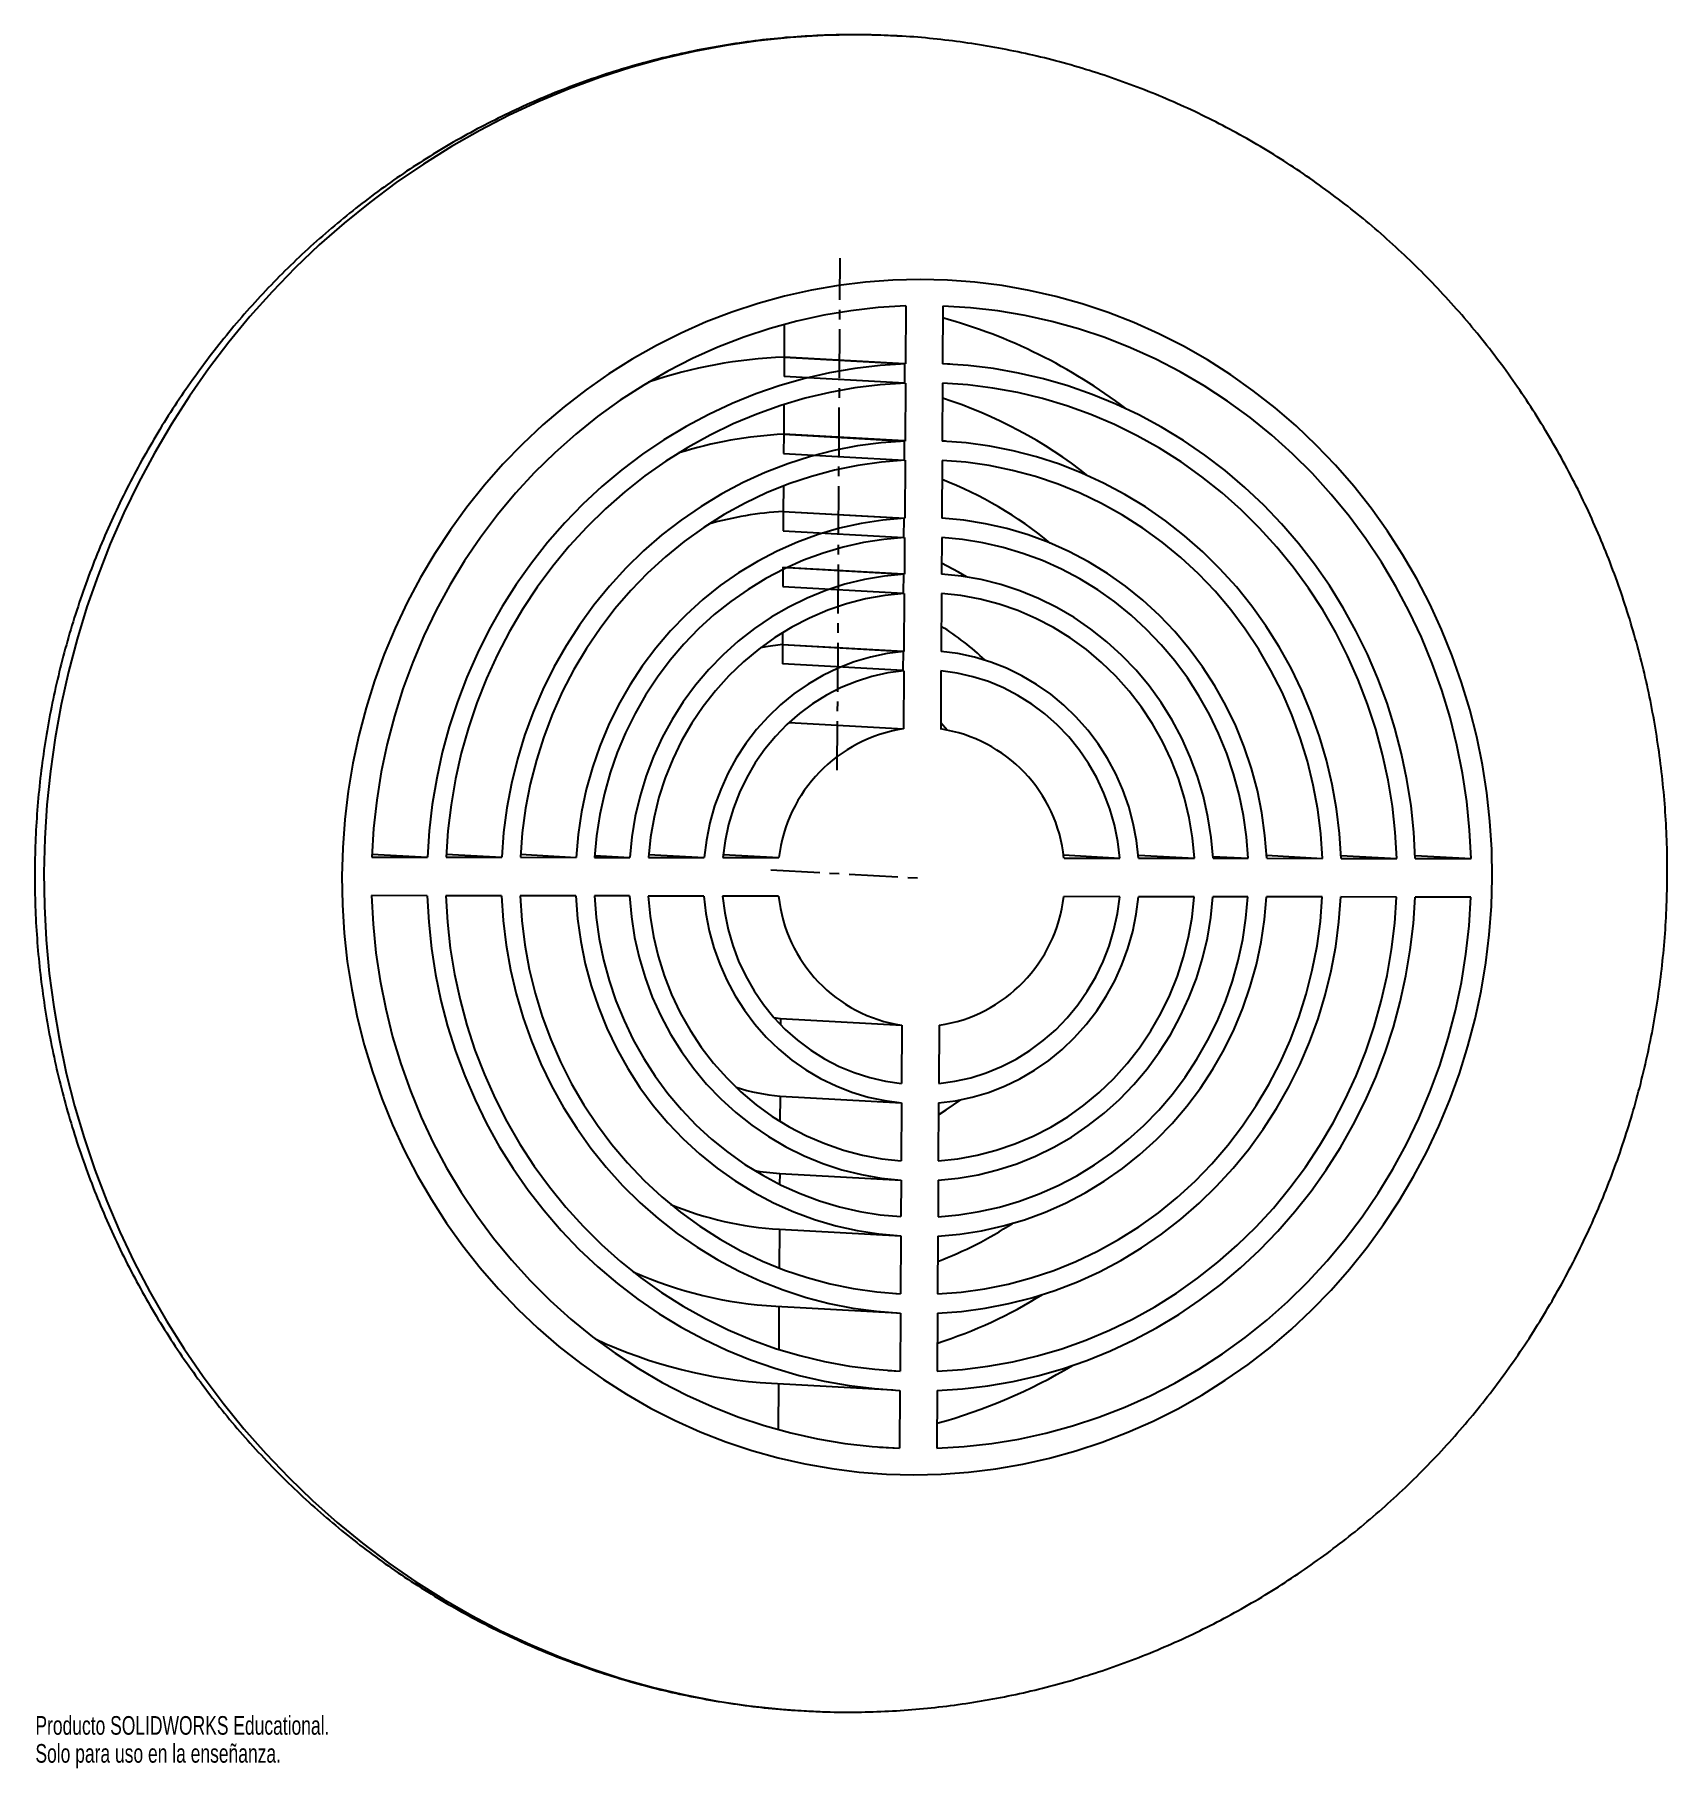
# Model space of a CAD drawing. Header units: millimetres. Extents: x -19.6 to 22.8, y -23.3 to 21.7.
import ezdxf

# ---------------------------------------------------------------- set-up
doc = ezdxf.new("R2010")
doc.units = ezdxf.units.MM
doc.linetypes.add('CENTERX2', pattern=[2.032, 1.27, -0.254, 0.254, -0.254])
doc.styles.add('SLDTEXTSTYLE0', font='TXT', dxfattribs={"width": 0.7})

msp = doc.modelspace()

# ---------------------------------------------------------------- linework, layer by layer
at = {"color": 7, "linetype": 'CENTERX2'}
for p, q in [((1.244, 2.586), (1.316, 15.863)), ((-0.481, 0.001), (3.576, -0.224))]:
    msp.add_line(p, q, dxfattribs=at)
at = {"color": 7, "linetype": 'Continuous', "lineweight": 25}
for p, q in [((3.02, 14.621), (3.012, 13.12)), ((3.982, 14.619), (3.974, 13.119)), ((-0.131, 14.145), (-0.135, 13.295)), ((-0.135, 13.295), (3.012, 13.12)), ((4.158, 13.11), (3.974, 13.12)), ((3.009, 12.62), (3.001, 11.119)), ((3.971, 12.618), (3.963, 11.117)), ((-0.142, 12.066), (-0.146, 11.293)), ((-0.146, 11.293), (3.001, 11.119)), ((4.048, 11.113), (3.963, 11.118)), ((2.999, 10.618), (2.99, 9.116)), ((3.96, 10.617), (3.952, 9.115)), ((-0.153, 9.955), (-0.157, 9.291)), ((-0.157, 9.291), (2.99, 9.116)), ((2.988, 8.616), (2.983, 7.669)), ((3.95, 8.614), (3.944, 7.668)), ((-0.058, 7.838), (2.983, 7.669)), ((2.98, 7.168), (2.972, 5.664)), ((3.942, 7.167), (3.934, 5.663)), ((-0.174, 6.152), (-0.176, 5.839)), ((-0.176, 5.839), (2.972, 5.664)), ((2.969, 5.162), (2.961, 3.653)), ((3.931, 5.161), (3.923, 3.652)), ((-0.007, 3.818), (2.961, 3.653)), ((4.093, 3.625), (3.924, 3.808)), ((-10.822, 0.33), (-9.379, 0.328)), ((-10.819, 0.408), (-9.379, 0.328)), ((-8.897, 0.327), (-7.453, 0.325)), ((-8.894, 0.405), (-7.453, 0.325)), ((-6.972, 0.324), (-5.527, 0.322)), ((-6.968, 0.402), (-5.527, 0.322)), ((-5.046, 0.322), (-4.136, 0.321)), ((-5.043, 0.371), (-4.136, 0.321)), ((-3.654, 0.32), (-2.207, 0.318)), ((-3.648, 0.398), (-2.207, 0.318)), ((-1.724, 0.317), (-0.272, 0.315)), ((-1.716, 0.395), (-0.272, 0.315)), ((7.11, 0.384), (8.571, 0.303)), ((7.12, 0.305), (8.571, 0.303)), ((9.048, 0.381), (10.501, 0.301)), ((9.054, 0.303), (10.501, 0.301)), ((10.98, 0.349), (11.893, 0.299)), ((10.983, 0.3), (11.893, 0.299)), ((12.371, 0.376), (13.819, 0.296)), ((12.375, 0.298), (13.819, 0.296)), ((14.298, 0.374), (15.745, 0.293)), ((14.301, 0.295), (15.745, 0.293)), ((16.223, 0.371), (17.67, 0.291)), ((16.226, 0.293), (17.67, 0.291)), ((-9.384, -0.672), (-10.828, -0.67)), ((-7.459, -0.675), (-8.903, -0.673)), ((-5.533, -0.677), (-6.977, -0.675)), ((-4.141, -0.679), (-5.051, -0.678)), ((-2.212, -0.682), (-3.659, -0.68)), ((-0.278, -0.685), (-1.729, -0.683)), ((8.566, -0.697), (7.114, -0.695)), ((10.496, -0.699), (9.049, -0.697)), ((11.888, -0.701), (10.978, -0.7)), ((13.814, -0.704), (12.369, -0.702)), ((15.739, -0.706), (14.295, -0.704)), ((17.664, -0.709), (16.221, -0.707)), ((-0.398, -3.83), (-0.228, -3.857)), ((-0.228, -3.857), (-0.229, -4.013)), ((-0.228, -3.857), (2.919, -4.032)), ((2.919, -4.032), (2.911, -5.54)), ((3.881, -4.033), (3.873, -5.542)), ((-0.239, -5.868), (-0.242, -6.521)), ((-0.239, -5.868), (2.908, -6.042)), ((2.908, -6.042), (2.9, -7.547)), ((3.87, -6.044), (3.862, -7.548)), ((-0.25, -7.873), (-0.251, -8.156)), ((-0.25, -7.873), (2.898, -8.048)), ((2.898, -8.048), (2.892, -8.994)), ((3.859, -8.049), (3.854, -8.995)), ((-0.258, -9.32), (-0.263, -10.324)), ((-0.258, -9.32), (2.89, -9.495)), ((2.89, -9.495), (2.882, -10.996)), ((3.852, -9.496), (3.843, -10.998)), ((2.762, -10.99), (2.882, -10.996)), ((-0.353, -11.318), (2.794, -11.492)), ((-0.268, -11.323), (-0.274, -12.435)), ((2.879, -11.497), (2.871, -12.998)), ((3.841, -11.498), (3.833, -12.999)), ((2.552, -12.98), (2.871, -12.998)), ((-0.464, -13.315), (2.684, -13.489)), ((-0.279, -13.325), (-0.286, -14.515)), ((2.868, -13.498), (2.86, -14.999)), ((3.83, -13.499), (3.822, -15)), ((2.341, -14.97), (2.86, -14.999))]:
    msp.add_line(p, q, dxfattribs=at)
at = {"color": 7, "linetype": 'Continuous'}
for p, q in [((-0.135, 13.295), (-0.138, 12.794)), ((2.987, 13.121), (-0.135, 13.295)), ((2.987, 13.121), (2.984, 12.621)), ((2.984, 12.621), (-0.138, 12.794)), ((-0.146, 11.293), (-0.149, 10.793)), ((2.976, 11.12), (-0.146, 11.293)), ((-0.149, 10.793), (2.974, 10.62)), ((2.976, 11.12), (2.974, 10.62)), ((-0.157, 9.291), (-0.16, 8.79)), ((-0.157, 9.291), (2.966, 9.118)), ((2.966, 9.118), (2.963, 8.617)), ((-0.16, 8.79), (2.963, 8.617)), ((-0.165, 7.844), (-0.167, 7.343)), ((-0.165, 7.844), (2.958, 7.671)), ((2.958, 7.671), (2.955, 7.17)), ((-0.167, 7.343), (2.955, 7.17)), ((-0.176, 5.839), (-0.178, 5.337)), ((-0.176, 5.839), (2.947, 5.666)), ((2.947, 5.666), (2.944, 5.164)), ((2.944, 5.164), (-0.178, 5.337))]:
    msp.add_line(p, q, dxfattribs=at)
at = {"color": 8, "linetype": 'Continuous', "lineweight": 25, "flags": 128}
msp.add_lwpolyline([(2.791, 21.623), (2.559, 21.634), (1.717, 21.653), (0.875, 21.636), (0.034, 21.585), (-0.805, 21.498), (-1.64, 21.376), (-2.47, 21.219), (-3.292, 21.028), (-4.108, 20.802), (-4.913, 20.543), (-5.708, 20.25), (-6.492, 19.924), (-7.262, 19.565), (-8.018, 19.175), (-8.758, 18.753), (-9.482, 18.301), (-10.187, 17.819), (-10.873, 17.308), (-11.54, 16.769), (-12.184, 16.202), (-12.807, 15.609), (-13.406, 14.991), (-13.981, 14.348), (-14.53, 13.681), (-15.054, 12.993), (-15.55, 12.283), (-16.018, 11.553), (-16.458, 10.804), (-16.869, 10.037), (-17.25, 9.254), (-17.6, 8.456), (-17.919, 7.644), (-18.206, 6.819), (-18.461, 5.983), (-18.684, 5.137), (-18.873, 4.283), (-19.03, 3.422), (-19.153, 2.555), (-19.242, 1.684), (-19.298, 0.809), (-19.32, -0.066), (-19.308, -0.942), (-19.261, -1.816), (-19.181, -2.688), (-19.068, -3.555), (-18.921, -4.417), (-18.74, -5.272), (-18.527, -6.118), (-18.28, -6.954), (-18.002, -7.78), (-17.692, -8.593), (-17.35, -9.392), (-16.978, -10.176), (-16.576, -10.944), (-16.144, -11.694), (-15.684, -12.425), (-15.195, -13.137), (-14.679, -13.827), (-14.137, -14.495), (-13.569, -15.139), (-12.977, -15.759), (-12.361, -16.354), (-11.722, -16.922), (-11.062, -17.463), (-10.381, -17.976), (-9.681, -18.46), (-8.962, -18.914), (-8.226, -19.338), (-7.475, -19.73), (-6.708, -20.091), (-5.929, -20.419), (-5.137, -20.714), (-4.334, -20.976), (-3.521, -21.203), (-2.7, -21.397), (-1.872, -21.556), (-1.039, -21.68), (-0.201, -21.769), (0.389, -21.811)], dxfattribs=at)
at = {"color": 7, "linetype": 'Continuous', "lineweight": 25, "flags": 128}
for points in [[(18.218, -0.21), (18.205, 0.528), (18.158, 1.263), (18.078, 1.996), (17.964, 2.724), (17.818, 3.445), (17.638, 4.157), (17.426, 4.86), (17.181, 5.552), (16.906, 6.23), (16.599, 6.894), (16.263, 7.542), (15.897, 8.172), (15.502, 8.784), (15.08, 9.375), (14.632, 9.944), (14.157, 10.491), (13.658, 11.013), (13.136, 11.51), (12.591, 11.98), (12.026, 12.423), (11.44, 12.837), (10.837, 13.222), (10.216, 13.577), (9.579, 13.9), (8.929, 14.191), (8.265, 14.45), (7.591, 14.675), (6.906, 14.867), (6.214, 15.025), (5.515, 15.148), (4.811, 15.237), (4.103, 15.29), (3.394, 15.309), (2.684, 15.292), (1.976, 15.24), (1.271, 15.154), (0.571, 15.032), (-0.123, 14.877), (-0.81, 14.687), (-1.487, 14.463), (-2.153, 14.206), (-2.807, 13.917), (-3.447, 13.595), (-4.071, 13.242), (-4.679, 12.859), (-5.269, 12.447), (-5.84, 12.005), (-6.389, 11.536), (-6.917, 11.041), (-7.422, 10.52), (-7.902, 9.975), (-8.357, 9.407), (-8.785, 8.817), (-9.186, 8.206), (-9.559, 7.577), (-9.902, 6.93), (-10.216, 6.267), (-10.499, 5.589), (-10.751, 4.899), (-10.97, 4.196), (-11.158, 3.484), (-11.313, 2.763), (-11.434, 2.036), (-11.522, 1.304), (-11.577, 0.568), (-11.598, -0.169), (-11.585, -0.907), (-11.538, -1.643), (-11.458, -2.375), (-11.344, -3.103), (-11.198, -3.824), (-11.018, -4.536), (-10.805, -5.239), (-10.561, -5.931), (-10.286, -6.609), (-9.979, -7.273), (-9.643, -7.921), (-9.277, -8.551), (-8.882, -9.163), (-8.46, -9.754), (-8.012, -10.323), (-7.537, -10.87), (-7.038, -11.392), (-6.516, -11.889), (-5.971, -12.359), (-5.406, -12.802), (-4.82, -13.217), (-4.217, -13.601), (-3.596, -13.956), (-2.959, -14.279), (-2.309, -14.57), (-1.645, -14.829), (-0.971, -15.054), (-0.286, -15.246), (0.406, -15.404), (1.105, -15.527), (1.809, -15.616), (2.517, -15.669), (3.226, -15.688), (3.936, -15.671), (4.644, -15.62), (5.349, -15.533), (6.049, -15.412), (6.743, -15.256), (7.43, -15.066), (8.107, -14.842), (8.773, -14.585), (9.427, -14.296), (10.067, -13.974), (10.691, -13.622), (11.299, -13.238), (11.889, -12.826), (12.46, -12.385), (13.009, -11.916), (13.537, -11.42), (14.042, -10.899), (14.522, -10.354), (14.977, -9.786), (15.405, -9.196), (15.806, -8.586), (16.179, -7.956), (16.522, -7.309), (16.836, -6.646), (17.119, -5.968), (17.371, -5.278), (17.59, -4.575), (17.778, -3.863), (17.933, -3.143), (18.054, -2.415), (18.143, -1.683), (18.197, -0.947), (18.218, -0.21)], [(3.02, 14.621), (2.307, 14.578), (1.597, 14.498), (0.891, 14.382), (0.191, 14.229), (-0.5, 14.039), (-1.181, 13.814), (-1.851, 13.554), (-2.508, 13.259), (-3.15, 12.931), (-3.775, 12.569), (-4.383, 12.176), (-4.97, 11.751), (-5.537, 11.296), (-6.081, 10.813), (-6.601, 10.302), (-7.096, 9.765), (-7.565, 9.202), (-8.006, 8.617), (-8.419, 8.009), (-8.801, 7.38), (-9.153, 6.732), (-9.474, 6.067), (-9.762, 5.387), (-10.017, 4.692), (-10.238, 3.985), (-10.425, 3.268), (-10.577, 2.542), (-10.695, 1.809), (-10.776, 1.071), (-10.822, 0.33)], [(17.67, 0.291), (17.632, 1.032), (17.558, 1.77), (17.449, 2.504), (17.305, 3.23), (17.125, 3.948), (16.912, 4.655), (16.664, 5.351), (16.384, 6.032), (16.07, 6.698), (15.725, 7.347), (15.349, 7.976), (14.943, 8.585), (14.509, 9.172), (14.046, 9.736), (13.557, 10.275), (13.042, 10.787), (12.503, 11.272), (11.941, 11.728), (11.358, 12.154), (10.755, 12.549), (10.134, 12.912), (9.496, 13.243), (8.842, 13.539), (8.175, 13.801), (7.496, 14.028), (6.807, 14.22), (6.109, 14.375), (5.404, 14.493), (4.695, 14.575), (3.982, 14.619)], [(3.012, 13.12), (2.353, 13.077), (1.696, 13), (1.044, 12.887), (0.398, 12.739), (-0.24, 12.557), (-0.868, 12.341), (-1.485, 12.092), (-2.088, 11.81), (-2.677, 11.496), (-3.25, 11.151), (-3.805, 10.776), (-4.341, 10.371), (-4.856, 9.939), (-5.349, 9.48), (-5.819, 8.995), (-6.264, 8.485), (-6.684, 7.953), (-7.076, 7.398), (-7.441, 6.824), (-7.777, 6.231), (-8.083, 5.621), (-8.358, 4.995), (-8.602, 4.356), (-8.814, 3.705), (-8.994, 3.043), (-9.14, 2.372), (-9.254, 1.695), (-9.333, 1.013), (-9.379, 0.328)], [(16.226, 0.293), (16.188, 0.978), (16.116, 1.661), (16.01, 2.338), (15.871, 3.009), (15.698, 3.671), (15.493, 4.323), (15.256, 4.963), (14.987, 5.59), (14.688, 6.2), (14.359, 6.794), (14, 7.37), (13.614, 7.925), (13.2, 8.459), (12.76, 8.969), (12.296, 9.456), (11.807, 9.916), (11.297, 10.35), (10.766, 10.756), (10.215, 11.132), (9.646, 11.479), (9.06, 11.794), (8.46, 12.078), (7.846, 12.329), (7.22, 12.547), (6.584, 12.731), (5.94, 12.88), (5.289, 12.995), (4.633, 13.074), (3.974, 13.119)], [(3.009, 12.62), (2.353, 12.576), (1.7, 12.496), (1.052, 12.379), (0.411, 12.227), (-0.222, 12.04), (-0.845, 11.818), (-1.455, 11.562), (-2.052, 11.272), (-2.633, 10.95), (-3.197, 10.596), (-3.742, 10.212), (-4.266, 9.798), (-4.769, 9.356), (-5.249, 8.886), (-5.704, 8.391), (-6.133, 7.871), (-6.535, 7.329), (-6.908, 6.765), (-7.252, 6.181), (-7.566, 5.579), (-7.849, 4.961), (-8.099, 4.328), (-8.317, 3.683), (-8.502, 3.026), (-8.652, 2.36), (-8.769, 1.687), (-8.85, 1.009), (-8.897, 0.327)], [(15.745, 0.293), (15.705, 0.975), (15.631, 1.654), (15.522, 2.327), (15.378, 2.994), (15.201, 3.651), (14.99, 4.297), (14.746, 4.93), (14.47, 5.549), (14.163, 6.152), (13.825, 6.737), (13.458, 7.302), (13.062, 7.845), (12.638, 8.366), (12.189, 8.862), (11.714, 9.333), (11.216, 9.777), (10.696, 10.192), (10.155, 10.578), (9.595, 10.934), (9.018, 11.257), (8.425, 11.548), (7.817, 11.806), (7.197, 12.03), (6.566, 12.219), (5.926, 12.373), (5.279, 12.491), (4.627, 12.573), (3.971, 12.618)], [(3.001, 11.119), (2.382, 11.073), (1.766, 10.99), (1.156, 10.871), (0.552, 10.716), (-0.042, 10.526), (-0.624, 10.301), (-1.194, 10.041), (-1.748, 9.749), (-2.286, 9.424), (-2.805, 9.068), (-3.304, 8.682), (-3.781, 8.267), (-4.234, 7.824), (-4.663, 7.356), (-5.066, 6.863), (-5.441, 6.347), (-5.787, 5.81), (-6.103, 5.253), (-6.388, 4.679), (-6.641, 4.088), (-6.862, 3.484), (-7.049, 2.868), (-7.202, 2.242), (-7.321, 1.608), (-7.405, 0.969), (-7.453, 0.325)], [(14.301, 0.295), (14.259, 0.939), (14.182, 1.579), (14.071, 2.213), (13.924, 2.84), (13.744, 3.456), (13.529, 4.061), (13.283, 4.652), (13.004, 5.227), (12.693, 5.784), (12.353, 6.323), (11.984, 6.84), (11.587, 7.334), (11.163, 7.803), (10.714, 8.247), (10.242, 8.663), (9.747, 9.051), (9.232, 9.408), (8.698, 9.735), (8.146, 10.029), (7.58, 10.289), (6.999, 10.516), (6.408, 10.708), (5.806, 10.865), (5.197, 10.985), (4.582, 11.07), (3.963, 11.117)], [(2.999, 10.618), (2.385, 10.571), (1.775, 10.485), (1.17, 10.363), (0.574, 10.203), (-0.013, 10.008), (-0.588, 9.776), (-1.148, 9.51), (-1.693, 9.21), (-2.219, 8.877), (-2.726, 8.512), (-3.212, 8.117), (-3.674, 7.693), (-4.112, 7.241), (-4.523, 6.763), (-4.906, 6.261), (-5.261, 5.737), (-5.585, 5.192), (-5.877, 4.628), (-6.137, 4.047), (-6.364, 3.451), (-6.556, 2.842), (-6.714, 2.223), (-6.836, 1.596), (-6.922, 0.962), (-6.972, 0.324)], [(13.819, 0.296), (13.776, 0.934), (13.697, 1.568), (13.582, 2.196), (13.431, 2.815), (13.245, 3.424), (13.025, 4.021), (12.771, 4.602), (12.485, 5.167), (12.167, 5.713), (11.818, 6.239), (11.44, 6.742), (11.034, 7.221), (10.602, 7.673), (10.144, 8.099), (9.663, 8.495), (9.16, 8.861), (8.636, 9.196), (8.095, 9.497), (7.537, 9.765), (6.965, 9.998), (6.381, 10.195), (5.786, 10.357), (5.183, 10.481), (4.574, 10.568), (3.96, 10.617)], [(2.99, 9.116), (2.422, 9.067), (1.858, 8.979), (1.3, 8.855), (0.75, 8.694), (0.211, 8.497), (-0.314, 8.265), (-0.825, 7.998), (-1.318, 7.699), (-1.793, 7.368), (-2.246, 7.006), (-2.676, 6.614), (-3.081, 6.196), (-3.461, 5.751), (-3.812, 5.283), (-4.134, 4.792), (-4.426, 4.281), (-4.685, 3.752), (-4.912, 3.207), (-5.105, 2.649), (-5.264, 2.079), (-5.388, 1.499), (-5.476, 0.913), (-5.527, 0.322)], [(12.375, 0.298), (12.329, 0.889), (12.248, 1.475), (12.131, 2.055), (11.978, 2.625), (11.791, 3.185), (11.57, 3.73), (11.316, 4.26), (11.03, 4.771), (10.713, 5.263), (10.367, 5.732), (9.992, 6.178), (9.591, 6.598), (9.166, 6.99), (8.716, 7.353), (8.246, 7.686), (7.756, 7.987), (7.248, 8.254), (6.725, 8.488), (6.188, 8.686), (5.64, 8.849), (5.084, 8.975), (4.52, 9.064), (3.952, 9.115)], [(2.988, 8.616), (2.452, 8.567), (1.92, 8.483), (1.395, 8.365), (0.877, 8.212), (0.37, 8.025), (-0.125, 7.806), (-0.606, 7.554), (-1.071, 7.271), (-1.517, 6.959), (-1.944, 6.617), (-2.35, 6.249), (-2.732, 5.854), (-3.089, 5.435), (-3.421, 4.994), (-3.724, 4.532), (-4, 4.051), (-4.245, 3.552), (-4.46, 3.039), (-4.643, 2.513), (-4.793, 1.976), (-4.911, 1.43), (-4.995, 0.878), (-5.046, 0.322)], [(11.893, 0.299), (11.849, 0.855), (11.771, 1.408), (11.659, 1.954), (11.514, 2.491), (11.337, 3.018), (11.127, 3.531), (10.887, 4.03), (10.618, 4.512), (10.319, 4.975), (9.992, 5.417), (9.639, 5.837), (9.261, 6.233), (8.86, 6.603), (8.437, 6.945), (7.994, 7.259), (7.532, 7.543), (7.054, 7.796), (6.561, 8.017), (6.056, 8.205), (5.54, 8.359), (5.015, 8.479), (4.485, 8.564), (3.95, 8.614)], [(2.983, 7.669), (2.464, 7.617), (1.95, 7.528), (1.443, 7.403), (0.946, 7.241), (0.46, 7.045), (-0.012, 6.814), (-0.468, 6.55), (-0.905, 6.255), (-1.322, 5.928), (-1.717, 5.573), (-2.087, 5.191), (-2.431, 4.784), (-2.748, 4.352), (-3.035, 3.9), (-3.292, 3.428), (-3.517, 2.939), (-3.709, 2.435), (-3.868, 1.919), (-3.992, 1.393), (-4.082, 0.859), (-4.136, 0.321)], [(10.983, 0.3), (10.935, 0.839), (10.852, 1.373), (10.733, 1.899), (10.58, 2.416), (10.393, 2.92), (10.173, 3.41), (9.921, 3.882), (9.639, 4.336), (9.327, 4.768), (8.987, 5.176), (8.621, 5.559), (8.23, 5.915), (7.817, 6.243), (7.383, 6.54), (6.93, 6.805), (6.461, 7.037), (5.977, 7.234), (5.481, 7.397), (4.975, 7.524), (4.462, 7.615), (3.944, 7.668)], [(4.592, 7.595), (4.385, 7.718), (3.946, 7.951)], [(2.98, 7.168), (2.473, 7.114), (1.972, 7.023), (1.478, 6.894), (0.994, 6.729), (0.522, 6.528), (0.065, 6.292), (-0.374, 6.024), (-0.794, 5.723), (-1.192, 5.392), (-1.567, 5.032), (-1.916, 4.645), (-2.237, 4.233), (-2.529, 3.799), (-2.791, 3.344), (-3.02, 2.871), (-3.217, 2.382), (-3.379, 1.88), (-3.506, 1.367), (-3.598, 0.846), (-3.654, 0.32)], [(10.501, 0.301), (10.451, 0.827), (10.365, 1.348), (10.243, 1.861), (10.087, 2.364), (9.895, 2.853), (9.671, 3.327), (9.414, 3.783), (9.127, 4.218), (8.81, 4.63), (8.465, 5.018), (8.095, 5.379), (7.7, 5.711), (7.283, 6.013), (6.847, 6.283), (6.393, 6.52), (5.923, 6.722), (5.441, 6.889), (4.948, 7.019), (4.448, 7.112), (3.942, 7.167)], [(2.972, 5.664), (2.535, 5.608), (2.104, 5.517), (1.681, 5.392), (1.269, 5.232), (0.869, 5.04), (0.485, 4.816), (0.118, 4.562), (-0.228, 4.28), (-0.552, 3.97), (-0.853, 3.635), (-1.127, 3.277), (-1.374, 2.897), (-1.592, 2.5), (-1.779, 2.086), (-1.936, 1.658), (-2.059, 1.219), (-2.15, 0.771), (-2.207, 0.318)], [(-0.176, 5.839), (-0.612, 5.783), (-0.748, 5.758)], [(9.054, 0.303), (9.002, 0.756), (8.916, 1.204), (8.798, 1.643), (8.646, 2.071), (8.463, 2.486), (8.249, 2.884), (8.007, 3.264), (7.736, 3.623), (7.439, 3.959), (7.118, 4.27), (6.775, 4.553), (6.411, 4.808), (6.03, 5.033), (5.632, 5.226), (5.221, 5.387), (4.8, 5.514), (4.369, 5.606), (3.934, 5.663)], [(2.969, 5.162), (2.552, 5.105), (2.14, 5.012), (1.737, 4.884), (1.345, 4.723), (0.966, 4.53), (0.604, 4.305), (0.261, 4.05), (-0.062, 3.767), (-0.361, 3.458), (-0.635, 3.125), (-0.882, 2.77), (-1.101, 2.395), (-1.29, 2.003), (-1.448, 1.597), (-1.573, 1.178), (-1.665, 0.751), (-1.724, 0.317)], [(8.571, 0.303), (8.517, 0.737), (8.43, 1.165), (8.309, 1.583), (8.156, 1.99), (7.971, 2.383), (7.756, 2.758), (7.513, 3.114), (7.242, 3.448), (6.946, 3.758), (6.627, 4.041), (6.286, 4.297), (5.927, 4.523), (5.551, 4.717), (5.16, 4.88), (4.758, 5.008), (4.348, 5.102), (3.931, 5.161)], [(-10.828, -0.67), (-10.79, -1.412), (-10.716, -2.15), (-10.607, -2.883), (-10.462, -3.609), (-10.283, -4.327), (-10.07, -5.035), (-9.822, -5.73), (-9.542, -6.412), (-9.228, -7.077), (-8.883, -7.726), (-8.507, -8.356), (-8.101, -8.965), (-7.667, -9.552), (-7.204, -10.115), (-6.715, -10.654), (-6.2, -11.166), (-5.661, -11.651), (-5.099, -12.107), (-4.516, -12.534), (-3.913, -12.929), (-3.292, -13.292), (-2.654, -13.622), (-2, -13.919), (-1.333, -14.181), (-0.654, -14.408), (0.035, -14.599), (0.733, -14.754), (1.438, -14.873), (2.147, -14.954), (2.86, -14.999)], [(-9.384, -0.672), (-9.346, -1.358), (-9.274, -2.04), (-9.168, -2.718), (-9.029, -3.388), (-8.856, -4.051), (-8.651, -4.703), (-8.414, -5.343), (-8.145, -5.969), (-7.846, -6.58), (-7.517, -7.174), (-7.158, -7.749), (-6.772, -8.304), (-6.358, -8.838), (-5.918, -9.349), (-5.454, -9.835), (-4.965, -10.296), (-4.455, -10.729), (-3.924, -11.135), (-3.373, -11.512), (-2.804, -11.858), (-2.218, -12.174), (-1.618, -12.457), (-1.004, -12.708), (-0.378, -12.926), (0.258, -13.11), (0.902, -13.259), (1.553, -13.374), (2.209, -13.454), (2.868, -13.498)], [(-8.903, -0.673), (-8.863, -1.355), (-8.789, -2.033), (-8.68, -2.707), (-8.536, -3.373), (-8.359, -4.03), (-8.148, -4.676), (-7.904, -5.31), (-7.628, -5.929), (-7.321, -6.531), (-6.983, -7.116), (-6.616, -7.681), (-6.22, -8.225), (-5.796, -8.745), (-5.347, -9.242), (-4.872, -9.713), (-4.374, -10.156), (-3.854, -10.572), (-3.313, -10.958), (-2.753, -11.313), (-2.176, -11.637), (-1.582, -11.928), (-0.975, -12.186), (-0.355, -12.409), (0.276, -12.598), (0.916, -12.752), (1.563, -12.87), (2.215, -12.952), (2.871, -12.998)], [(-7.459, -0.675), (-7.417, -1.318), (-7.34, -1.958), (-7.229, -2.593), (-7.082, -3.219), (-6.902, -3.836), (-6.687, -4.44), (-6.441, -5.031), (-6.162, -5.606), (-5.851, -6.164), (-5.511, -6.702), (-5.142, -7.219), (-4.745, -7.713), (-4.321, -8.183), (-3.872, -8.626), (-3.4, -9.043), (-2.905, -9.43), (-2.39, -9.788), (-1.856, -10.114), (-1.304, -10.408), (-0.738, -10.669), (-0.157, -10.896), (0.434, -11.088), (1.036, -11.244), (1.645, -11.365), (2.26, -11.449), (2.879, -11.497)], [(-6.977, -0.675), (-6.934, -1.313), (-6.855, -1.947), (-6.74, -2.575), (-6.589, -3.195), (-6.403, -3.804), (-6.183, -4.4), (-5.929, -4.982), (-5.643, -5.546), (-5.325, -6.093), (-4.976, -6.618), (-4.598, -7.121), (-4.192, -7.6), (-3.76, -8.053), (-3.302, -8.478), (-2.821, -8.875), (-2.318, -9.241), (-1.794, -9.575), (-1.253, -9.877), (-0.695, -10.145), (-0.123, -10.378), (0.461, -10.575), (1.056, -10.736), (1.659, -10.86), (2.268, -10.947), (2.882, -10.996)], [(-5.533, -0.677), (-5.487, -1.268), (-5.406, -1.855), (-5.289, -2.434), (-5.136, -3.005), (-4.949, -3.564), (-4.728, -4.109), (-4.474, -4.639), (-4.188, -5.151), (-3.871, -5.642), (-3.525, -6.112), (-3.15, -6.557), (-2.749, -6.977), (-2.324, -7.369), (-1.874, -7.733), (-1.404, -8.065), (-0.914, -8.366), (-0.406, -8.634), (0.117, -8.867), (0.654, -9.066), (1.202, -9.228), (1.758, -9.354), (2.322, -9.443), (2.89, -9.495)], [(-5.051, -0.678), (-5.007, -1.235), (-4.929, -1.787), (-4.817, -2.333), (-4.672, -2.87), (-4.495, -3.397), (-4.285, -3.911), (-4.045, -4.41), (-3.775, -4.892), (-3.477, -5.355), (-3.15, -5.797), (-2.797, -6.217), (-2.419, -6.612), (-2.018, -6.982), (-1.595, -7.325), (-1.152, -7.638), (-0.69, -7.922), (-0.212, -8.175), (0.281, -8.396), (0.786, -8.584), (1.302, -8.739), (1.827, -8.859), (2.357, -8.944), (2.892, -8.994)], [(-4.141, -0.679), (-4.093, -1.218), (-4.01, -1.752), (-3.891, -2.278), (-3.738, -2.795), (-3.551, -3.299), (-3.331, -3.789), (-3.079, -4.262), (-2.797, -4.715), (-2.485, -5.147), (-2.145, -5.556), (-1.779, -5.939), (-1.388, -6.295), (-0.975, -6.622), (-0.541, -6.919), (-0.088, -7.184), (0.381, -7.416), (0.865, -7.614), (1.361, -7.777), (1.867, -7.903), (2.38, -7.994), (2.898, -8.048)], [(-3.659, -0.68), (-3.609, -1.206), (-3.523, -1.727), (-3.401, -2.24), (-3.245, -2.743), (-3.053, -3.232), (-2.829, -3.706), (-2.572, -4.162), (-2.285, -4.597), (-1.968, -5.01), (-1.623, -5.397), (-1.253, -5.758), (-0.858, -6.091), (-0.441, -6.393), (-0.005, -6.663), (0.449, -6.899), (0.919, -7.101), (1.401, -7.268), (1.894, -7.398), (2.394, -7.491), (2.9, -7.547)], [(-2.212, -0.682), (-2.16, -1.135), (-2.074, -1.583), (-1.956, -2.023), (-1.804, -2.451), (-1.621, -2.865), (-1.407, -3.264), (-1.165, -3.644), (-0.894, -4.002), (-0.597, -4.338), (-0.276, -4.649), (0.067, -4.933), (0.431, -5.188), (0.812, -5.413), (1.21, -5.606), (1.621, -5.766), (2.042, -5.893), (2.473, -5.985), (2.908, -6.042)], [(-1.729, -0.683), (-1.675, -1.116), (-1.588, -1.544), (-1.467, -1.963), (-1.314, -2.37), (-1.129, -2.762), (-0.914, -3.137), (-0.671, -3.493), (-0.4, -3.827), (-0.104, -4.137), (0.215, -4.421), (0.556, -4.676), (0.915, -4.902), (1.291, -5.097), (1.682, -5.259), (2.084, -5.387), (2.494, -5.481), (2.911, -5.54)], [(3.822, -15), (4.535, -14.958), (5.245, -14.878), (5.951, -14.761), (6.651, -14.608), (7.342, -14.419), (8.023, -14.194), (8.693, -13.933), (9.35, -13.638), (9.992, -13.31), (10.617, -12.948), (11.225, -12.555), (11.812, -12.13), (12.379, -11.676), (12.923, -11.193), (13.443, -10.682), (13.938, -10.144), (14.407, -9.582), (14.848, -8.996), (15.261, -8.388), (15.643, -7.759), (15.996, -7.112), (16.316, -6.447), (16.604, -5.766), (16.859, -5.072), (17.08, -4.365), (17.267, -3.647), (17.419, -2.921), (17.537, -2.188), (17.618, -1.45), (17.664, -0.709)], [(3.83, -13.499), (4.489, -13.457), (5.146, -13.379), (5.798, -13.266), (6.444, -13.118), (7.082, -12.936), (7.71, -12.72), (8.327, -12.471), (8.93, -12.189), (9.519, -11.875), (10.092, -11.53), (10.647, -11.155), (11.183, -10.751), (11.698, -10.318), (12.191, -9.859), (12.661, -9.374), (13.106, -8.864), (13.526, -8.332), (13.918, -7.778), (14.283, -7.203), (14.619, -6.61), (14.925, -6), (15.2, -5.375), (15.444, -4.735), (15.656, -4.084), (15.836, -3.422), (15.982, -2.752), (16.096, -2.075), (16.175, -1.392), (16.221, -0.707)], [(3.833, -12.999), (4.489, -12.955), (5.142, -12.875), (5.79, -12.759), (6.431, -12.607), (7.064, -12.419), (7.687, -12.197), (8.297, -11.941), (8.894, -11.652), (9.475, -11.33), (10.039, -10.976), (10.584, -10.591), (11.108, -10.177), (11.611, -9.735), (12.091, -9.266), (12.546, -8.77), (12.975, -8.251), (13.377, -7.708), (13.75, -7.144), (14.094, -6.561), (14.408, -5.959), (14.691, -5.341), (14.941, -4.708), (15.159, -4.062), (15.344, -3.405), (15.494, -2.74), (15.611, -2.067), (15.692, -1.388), (15.739, -0.706)], [(3.841, -11.498), (4.46, -11.452), (5.076, -11.369), (5.686, -11.25), (6.29, -11.095), (6.884, -10.905), (7.466, -10.68), (8.036, -10.421), (8.59, -10.128), (9.128, -9.803), (9.647, -9.447), (10.146, -9.061), (10.623, -8.646), (11.076, -8.204), (11.505, -7.735), (11.908, -7.242), (12.283, -6.726), (12.629, -6.189), (12.945, -5.632), (13.23, -5.058), (13.483, -4.468), (13.704, -3.864), (13.891, -3.248), (14.044, -2.622), (14.163, -1.988), (14.247, -1.348), (14.295, -0.704)], [(3.843, -10.998), (4.457, -10.95), (5.067, -10.865), (5.672, -10.742), (6.268, -10.583), (6.855, -10.387), (7.43, -10.156), (7.99, -9.889), (8.535, -9.589), (9.061, -9.256), (9.568, -8.892), (10.054, -8.496), (10.516, -8.072), (10.954, -7.621), (11.365, -7.143), (11.748, -6.641), (12.103, -6.116), (12.427, -5.571), (12.719, -5.007), (12.979, -4.426), (13.206, -3.83), (13.398, -3.222), (13.556, -2.603), (13.678, -1.975), (13.764, -1.342), (13.814, -0.704)], [(3.852, -9.496), (4.42, -9.446), (4.984, -9.359), (5.542, -9.234), (6.092, -9.073), (6.631, -8.876), (7.156, -8.644), (7.667, -8.378), (8.16, -8.078), (8.635, -7.747), (9.088, -7.385), (9.518, -6.994), (9.923, -6.575), (10.303, -6.131), (10.654, -5.662), (10.976, -5.171), (11.268, -4.661), (11.527, -4.132), (11.754, -3.587), (11.947, -3.028), (12.106, -2.458), (12.23, -1.879), (12.318, -1.292), (12.369, -0.702)], [(3.854, -8.995), (4.39, -8.947), (4.922, -8.863), (5.447, -8.744), (5.965, -8.591), (6.472, -8.405), (6.967, -8.185), (7.448, -7.934), (7.913, -7.651), (8.359, -7.338), (8.786, -6.997), (9.192, -6.628), (9.574, -6.233), (9.931, -5.815), (10.263, -5.373), (10.566, -4.911), (10.842, -4.43), (11.087, -3.932), (11.302, -3.419), (11.485, -2.892), (11.635, -2.355), (11.753, -1.81), (11.837, -1.258), (11.888, -0.701)], [(3.859, -8.049), (4.378, -7.997), (4.892, -7.908), (5.399, -7.782), (5.896, -7.621), (6.382, -7.424), (6.854, -7.193), (7.31, -6.93), (7.747, -6.634), (8.164, -6.308), (8.559, -5.953), (8.929, -5.571), (9.273, -5.163), (9.59, -4.732), (9.877, -4.279), (10.134, -3.807), (10.359, -3.318), (10.551, -2.815), (10.71, -2.298), (10.835, -1.772), (10.924, -1.239), (10.978, -0.7)], [(3.862, -7.548), (4.369, -7.494), (4.87, -7.402), (5.364, -7.273), (5.848, -7.108), (6.32, -6.907), (6.777, -6.672), (7.216, -6.403), (7.636, -6.102), (8.034, -5.771), (8.409, -5.411), (8.758, -5.024), (9.079, -4.613), (9.371, -4.178), (9.633, -3.723), (9.862, -3.25), (10.059, -2.761), (10.221, -2.259), (10.348, -1.746), (10.44, -1.225), (10.496, -0.699)], [(3.87, -6.044), (4.307, -5.988), (4.738, -5.897), (5.161, -5.771), (5.574, -5.612), (5.973, -5.42), (6.357, -5.196), (6.724, -4.942), (7.07, -4.659), (7.394, -4.349), (7.695, -4.014), (7.969, -3.656), (8.216, -3.277), (8.434, -2.879), (8.621, -2.465), (8.778, -2.037), (8.901, -1.598), (8.992, -1.151), (9.049, -0.697)], [(3.873, -5.542), (4.29, -5.484), (4.702, -5.391), (5.105, -5.264), (5.497, -5.103), (5.876, -4.909), (6.238, -4.684), (6.581, -4.429), (6.904, -4.147), (7.203, -3.838), (7.477, -3.504), (7.724, -3.149), (7.943, -2.774), (8.132, -2.382), (8.29, -1.976), (8.415, -1.558), (8.507, -1.13), (8.566, -0.697)], [(3.869, -6.356), (4.069, -6.228), (4.443, -5.963)], [(-0.897, -7.8), (-0.768, -7.819), (-0.25, -7.873)]]:
    msp.add_lwpolyline(points, dxfattribs=at)
at = {"color": 7, "linetype": 'Continuous', "lineweight": 25}
for centre, radius, start, end in [((0.263, 0.86), 13.955, 52.7036, 74.5484), ((0.337, 0.897), 12.406, 92.179, 108.7321), ((0.25, 0.715), 12.101, 51.7593, 72.1001), ((0.327, 0.763), 10.541, 92.5717, 107.6439), ((0.232, 0.565), 10.255, 50.454, 68.6987), ((0.317, 0.631), 8.673, 93.1309, 106.1032), ((0.194, 0.308), 7.078, 46.4103, 58.0778), ((3.527, -0.13), 3.825, 98.5058, 173.3219), ((3.358, -0.088), 3.782, 5.9641, 81.4139), ((3.484, -0.292), 3.782, 185.9641, 261.4139), ((3.315, -0.25), 3.825, 278.5058, 353.3219), ((0.251, -0.442), 5.448, 252.5779, 264.8393), ((0.24, -0.677), 8.657, 247.5412, 266.7036), ((0.146, -0.545), 10.302, 291.0603, 303.1758), ((0.233, -0.82), 10.514, 245.992, 266.807), ((0.145, -0.688), 12.157, 287.679, 301.8661), ((0.227, -0.953), 12.381, 244.9068, 266.8012), ((0.14, -0.827), 14.016, 285.243, 300.9202)]:
    msp.add_arc(centre, radius, start, end, dxfattribs=at)
for points, knots in [([(2.79, 21.62), (2.567, 21.631), (2.075, 21.656), (1.314, 21.655), (0.508, 21.626), (-0.297, 21.565), (-1.099, 21.473), (-1.896, 21.349), (-2.689, 21.194), (-3.475, 21.008), (-4.255, 20.792), (-5.025, 20.545), (-5.786, 20.268), (-6.537, 19.962), (-7.275, 19.626), (-8.001, 19.262), (-8.713, 18.87), (-9.41, 18.45), (-10.091, 18.003), (-10.755, 17.529), (-11.401, 17.03), (-12.029, 16.506), (-12.636, 15.958), (-13.223, 15.386), (-13.789, 14.792), (-14.332, 14.176), (-14.852, 13.539), (-15.348, 12.882), (-15.82, 12.206), (-16.266, 11.512), (-16.686, 10.801), (-17.08, 10.074), (-17.446, 9.332), (-17.784, 8.576), (-18.095, 7.808), (-18.376, 7.027), (-18.629, 6.237), (-18.852, 5.437), (-19.045, 4.628), (-19.208, 3.813), (-19.34, 2.992), (-19.442, 2.167), (-19.514, 1.338), (-19.554, 0.507), (-19.563, -0.326), (-19.542, -1.157), (-19.489, -1.987), (-19.406, -2.815), (-19.292, -3.639), (-19.147, -4.457), (-18.972, -5.269), (-18.767, -6.073), (-18.532, -6.869), (-18.268, -7.655), (-17.974, -8.429), (-17.652, -9.192), (-17.302, -9.941), (-16.924, -10.675), (-16.519, -11.394), (-16.088, -12.097), (-15.63, -12.782), (-15.148, -13.448), (-14.641, -14.095), (-14.111, -14.721), (-13.557, -15.326), (-12.982, -15.908), (-12.385, -16.467), (-11.768, -17.002), (-11.132, -17.513), (-10.477, -17.998), (-9.804, -18.456), (-9.115, -18.888), (-8.411, -19.293), (-7.692, -19.669), (-6.96, -20.017), (-6.215, -20.336), (-5.459, -20.625), (-4.693, -20.884), (-3.918, -21.113), (-3.135, -21.312), (-2.345, -21.479), (-1.549, -21.616), (-0.749, -21.72), (-0.103, -21.784), (0.278, -21.802), (0.389, -21.807)], [0, 0, 0, 0, 0.0100499, 0.0221331, 0.0342162, 0.0462995, 0.0583837, 0.0704692, 0.0825564, 0.0946459, 0.106738, 0.1188332, 0.1309318, 0.1430344, 0.155141, 0.1672522, 0.179368, 0.1914889, 0.2036149, 0.2157462, 0.2278829, 0.2400251, 0.2521729, 0.2643262, 0.2764851, 0.2886495, 0.3008192, 0.3129942, 0.3251744, 0.3373596, 0.3495495, 0.361744, 0.3739428, 0.3861457, 0.3983524, 0.4105627, 0.4227762, 0.4349927, 0.4472119, 0.4594334, 0.4716568, 0.483882, 0.4961085, 0.508336, 0.5205641, 0.5327924, 0.5450206, 0.5572483, 0.5694751, 0.5817007, 0.5939248, 0.6061469, 0.6183669, 0.6305842, 0.6427986, 0.6550098, 0.6672175, 0.6794213, 0.691621, 0.7038163, 0.716007, 0.7281928, 0.7403735, 0.7525489, 0.764719, 0.7768834, 0.7890423, 0.8011955, 0.813343, 0.8254848, 0.837621, 0.8497517, 0.861877, 0.873997, 0.8861121, 0.8982224, 0.9103282, 0.9224299, 0.9345278, 0.9466223, 0.9587139, 0.9708028, 0.9828896, 0.9949748, 1, 1, 1, 1]), ([(22.757, -0.149), (22.757, 0.021), (22.757, 0.469), (22.729, 1.194), (22.669, 2.023), (22.577, 2.85), (22.454, 3.672), (22.302, 4.489), (22.118, 5.299), (21.905, 6.101), (21.662, 6.894), (21.39, 7.677), (21.089, 8.448), (20.759, 9.207), (20.401, 9.952), (20.016, 10.683), (19.603, 11.398), (19.165, 12.095), (18.701, 12.775), (18.212, 13.436), (17.698, 14.078), (17.162, 14.698), (16.602, 15.297), (16.021, 15.873), (15.418, 16.426), (14.796, 16.954), (14.155, 17.458), (13.495, 17.936), (12.818, 18.387), (12.124, 18.812), (11.416, 19.208), (10.693, 19.577), (9.958, 19.917), (9.21, 20.228), (8.451, 20.509), (7.682, 20.76), (6.905, 20.981), (6.12, 21.171), (5.328, 21.33), (4.531, 21.459), (3.73, 21.553), (3.149, 21.606), (2.836, 21.619), (2.79, 21.62)], [0, 0, 0, 0, 0.01552, 0.040788, 0.066057, 0.091325, 0.116591, 0.141854, 0.167114, 0.192369, 0.21762, 0.242865, 0.268104, 0.293337, 0.318561, 0.343778, 0.368986, 0.394185, 0.419374, 0.444553, 0.469721, 0.494878, 0.520024, 0.545159, 0.570282, 0.595393, 0.620492, 0.64558, 0.670656, 0.69572, 0.720774, 0.745817, 0.77085, 0.795873, 0.820887, 0.845893, 0.870891, 0.895882, 0.920867, 0.945848, 0.970824, 0.995797, 1, 1, 1, 1]), ([(0.389, -21.807), (0.546, -21.816), (0.971, -21.841), (1.666, -21.847), (2.472, -21.827), (3.278, -21.774), (4.08, -21.69), (4.879, -21.575), (5.673, -21.429), (6.462, -21.251), (7.243, -21.043), (8.016, -20.804), (8.78, -20.536), (9.533, -20.237), (10.275, -19.91), (11.004, -19.553), (11.72, -19.168), (12.421, -18.756), (13.107, -18.316), (13.775, -17.85), (14.427, -17.358), (15.059, -16.841), (15.672, -16.299), (16.265, -15.733), (16.836, -15.145), (17.386, -14.535), (17.912, -13.903), (18.415, -13.252), (18.893, -12.581), (19.346, -11.892), (19.773, -11.185), (20.174, -10.462), (20.548, -9.724), (20.894, -8.972), (21.212, -8.207), (21.502, -7.43), (21.762, -6.642), (21.993, -5.844), (22.194, -5.038), (22.366, -4.225), (22.506, -3.405), (22.617, -2.581), (22.696, -1.752), (22.745, -0.941), (22.753, -0.406), (22.757, -0.149)], [0, 0, 0, 0, 0.013662, 0.037049, 0.060436, 0.083823, 0.107211, 0.130601, 0.153995, 0.177392, 0.200795, 0.224203, 0.247618, 0.27104, 0.29447, 0.317908, 0.341356, 0.364813, 0.38828, 0.411757, 0.435244, 0.458742, 0.482251, 0.505771, 0.529301, 0.552842, 0.576394, 0.599955, 0.623527, 0.647109, 0.670699, 0.694299, 0.717907, 0.741524, 0.765148, 0.788779, 0.812416, 0.836059, 0.859708, 0.883361, 0.907018, 0.930679, 0.954342, 0.978008, 1, 1, 1, 1])]:
    msp.add_open_spline(points, degree=3, knots=knots, dxfattribs=at)

# ---------------------------------------------------------------- texts
at = {"color": 7, "linetype": 'Continuous', "char_height": 0.48336, "attachment_point": 1, "style": 'SLDTEXTSTYLE0'}
for s, insert in [('Producto SOLIDWORKS Educational.', (-19.541, -21.945)), ('Solo para uso en la enseñanza.', (-19.541, -22.67))]:
    msp.add_mtext(s, dxfattribs=dict(at, insert=insert))

doc.saveas('drawing.dxf')
